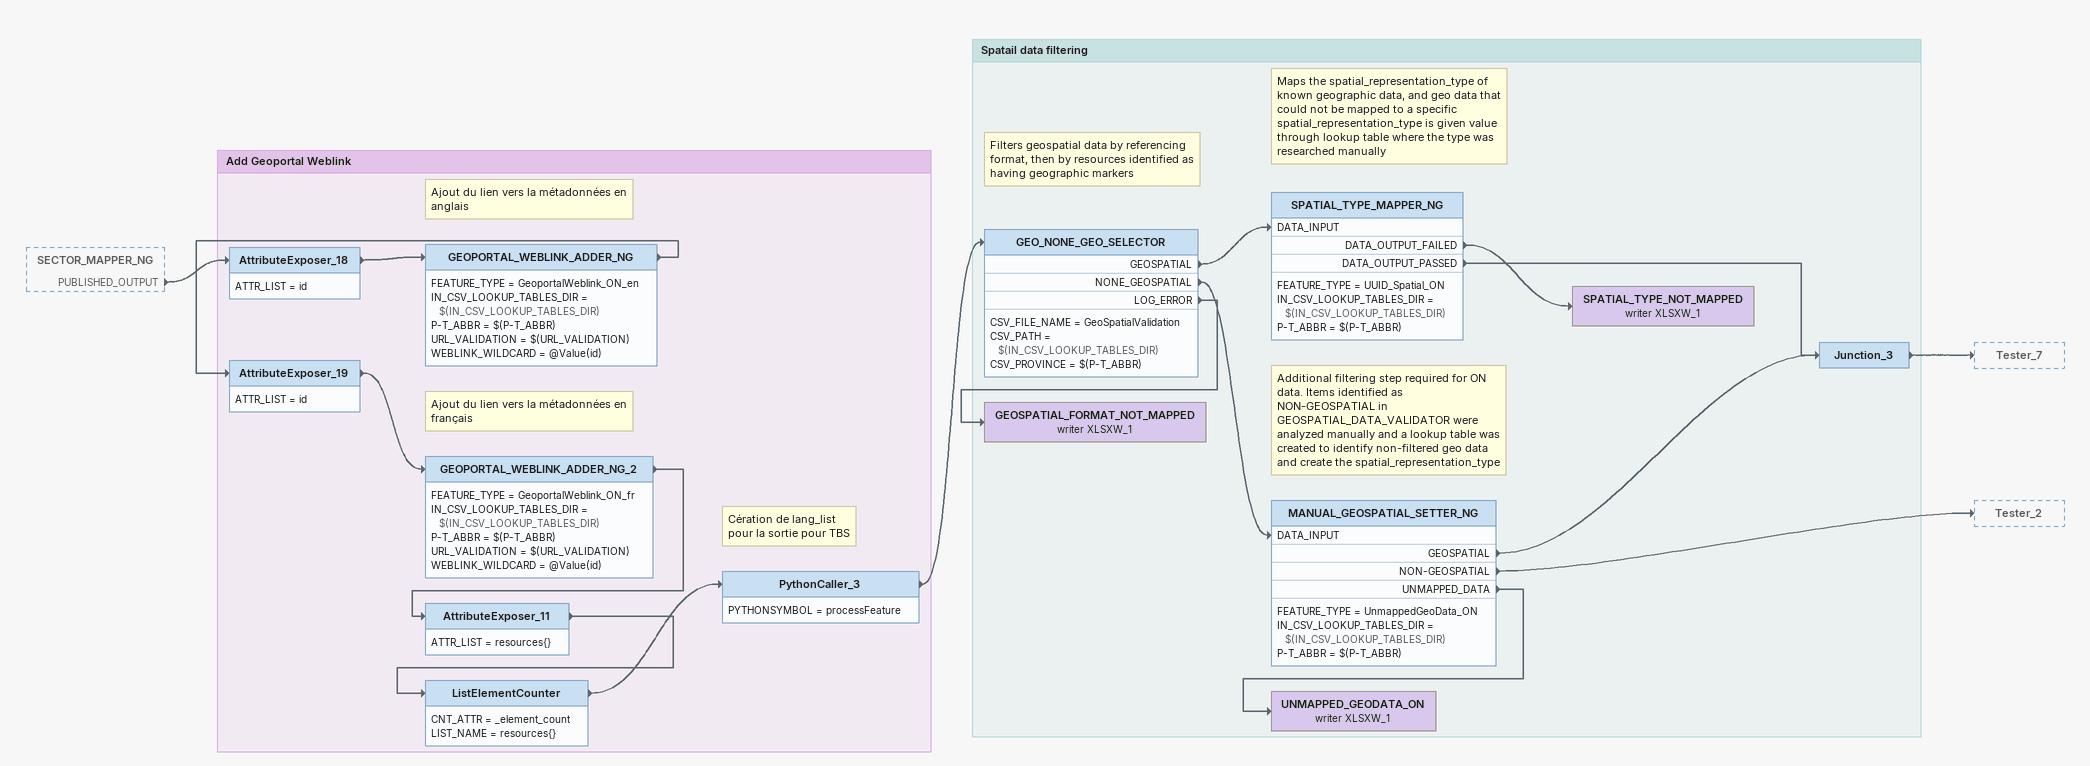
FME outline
SECTOR_MAPPER_NG [outside]
    PUBLISHED_OUTPUT -> AttributeExposer_18

Bookmark: Add Geoportal Weblink
AttributeExposer_18
    ATTR_LIST = id
    -> GEOPORTAL_WEBLINK_ADDER_NG
Note: Ajout du lien vers la métadonnées en anglais
GEOPORTAL_WEBLINK_ADDER_NG
    FEATURE_TYPE = GeoportalWeblink_ON_en
    IN_CSV_LOOKUP_TABLES_DIR = $(IN_CSV_LOOKUP_TABLES_DIR)
    P-T_ABBR = $(P-T_ABBR)
    URL_VALIDATION = $(URL_VALIDATION)
    WEBLINK_WILDCARD = @Value(id)
    -> AttributeExposer_19
AttributeExposer_19
    ATTR_LIST = id
    -> GEOPORTAL_WEBLINK_ADDER_NG_2
Note: Ajout du lien vers la métadonnées en français
GEOPORTAL_WEBLINK_ADDER_NG_2
    FEATURE_TYPE = GeoportalWeblink_ON_fr
    IN_CSV_LOOKUP_TABLES_DIR = $(IN_CSV_LOOKUP_TABLES_DIR)
    P-T_ABBR = $(P-T_ABBR)
    URL_VALIDATION = $(URL_VALIDATION)
    WEBLINK_WILDCARD = @Value(id)
    -> AttributeExposer_11
AttributeExposer_11
    ATTR_LIST = resources{}
    -> ListElementCounter
ListElementCounter
    CNT_ATTR = _element_count
    LIST_NAME = resources{}
    -> PythonCaller_3
Note: Cération de lang_list / pour la sortie pour TBS
PythonCaller_3
    PYTHONSYMBOL = processFeature
    -> GEO_NONE_GEO_SELECTOR

Bookmark: Spatail data filtering
Note: Filters geospatial data by referencing format, then by resources identified as having geographic markers
GEO_NONE_GEO_SELECTOR
    CSV_FILE_NAME = GeoSpatialValidation
    CSV_PATH = $(IN_CSV_LOOKUP_TABLES_DIR)
    CSV_PROVINCE = $(P-T_ABBR)
    GEOSPATIAL -> SPATIAL_TYPE_MAPPER_NG [DATA_INPUT]
    NONE_GEOSPATIAL -> MANUAL_GEOSPATIAL_SETTER_NG [DATA_INPUT]
    LOG_ERROR -> GEOSPATIAL_FORMAT_NOT_MAPPED (writer XLSXW_1)
Note: Maps the spatial_representation_type of known geographic data, and geo data that could not be mapped to a specific spatial_representation_type is given value through lookup table where the type was researched manually
SPATIAL_TYPE_MAPPER_NG
    FEATURE_TYPE = UUID_Spatial_ON
    IN_CSV_LOOKUP_TABLES_DIR = $(IN_CSV_LOOKUP_TABLES_DIR)
    P-T_ABBR = $(P-T_ABBR)
    DATA_OUTPUT_FAILED -> SPATIAL_TYPE_NOT_MAPPED (writer XLSXW_1)
    DATA_OUTPUT_PASSED -> Junction_3
SPATIAL_TYPE_NOT_MAPPED (writer XLSXW_1)
GEOSPATIAL_FORMAT_NOT_MAPPED (writer XLSXW_1)
Note: Additional filtering step required for ON data. Items identified as NON-GEOSPATIAL in GEOSPATIAL_DATA_VALIDATOR were analyzed manually and a lookup table was created to identify non-filtered geo data and create the spatial_representation_type
MANUAL_GEOSPATIAL_SETTER_NG
    FEATURE_TYPE = UnmappedGeoData_ON
    IN_CSV_LOOKUP_TABLES_DIR = $(IN_CSV_LOOKUP_TABLES_DIR)
    P-T_ABBR = $(P-T_ABBR)
    GEOSPATIAL -> Junction_3
    NON-GEOSPATIAL -> Tester_2
    UNMAPPED_DATA -> UNMAPPED_GEODATA_ON (writer XLSXW_1)
Junction_3
    -> Tester_7
UNMAPPED_GEODATA_ON (writer XLSXW_1)
